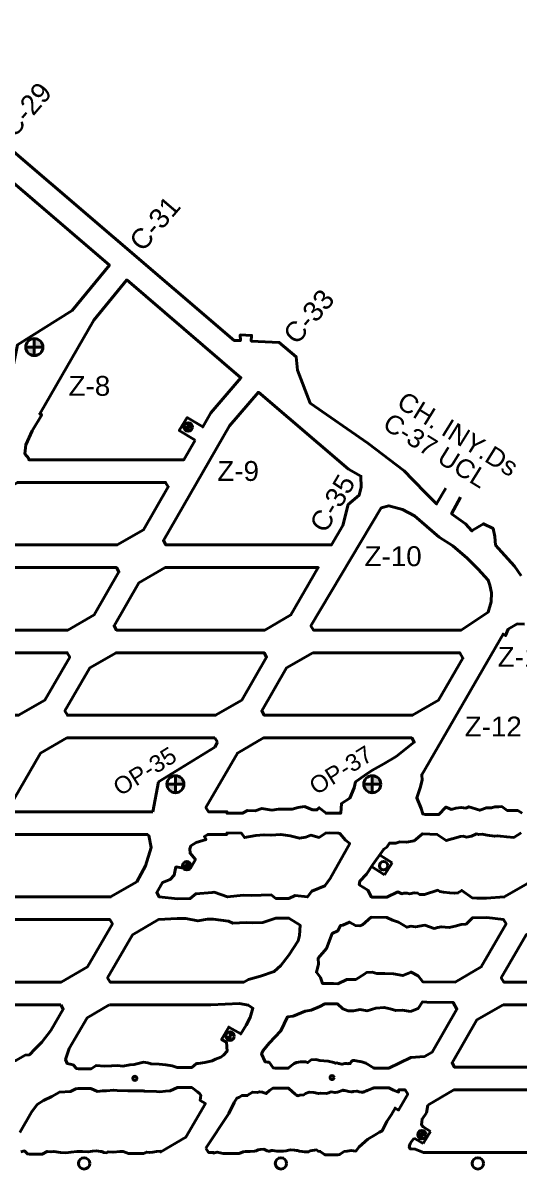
# Model space of a CAD drawing. Header units: millimetres. Extents: x -28 to 1943, y -5245 to 2752.
# Drawn here: x 1440.7 to 1528, y 287.8 to 489.7 of the extents above; entities that cross this region are included whole.
import ezdxf
from ezdxf.enums import TextEntityAlignment as Align

# ---------------------------------------------------------------- set-up
doc = ezdxf.new("R2010")
doc.units = ezdxf.units.MM
doc.styles.add('DG-T1-473 TO 560$0$Standard', font='arial.ttf')
doc.styles.add('DG-T1-473 TO 560$1$Standard', font='arial.ttf')

msp = doc.modelspace()

# ---------------------------------------------------------------- hatches: boundary and pattern name
at = {"linetype": 'Continuous', "lineweight": 40}
h = msp.add_hatch(color=7, dxfattribs=at)
h.paths.add_polyline_path([(1444.239, 432.577, 0.4142136), (1442.739, 434.077), (1442.739, 432.577)])
h.paths.add_polyline_path([(1442.739, 432.577), (1441.239, 432.577, 0.4142136), (1442.739, 431.077)])
at = {"lineweight": 40}
h = msp.add_hatch(color=7, dxfattribs=at)
h.paths.add_polyline_path([(1470.551, 418.512, 0.4142136), (1469.801, 419.262), (1469.801, 418.512)])
h.paths.add_polyline_path([(1469.051, 418.512, 0.4142136), (1469.801, 417.762), (1469.801, 418.512)])
at = {"linetype": 'Continuous', "lineweight": 40}
h = msp.add_hatch(color=7, dxfattribs=at)
h.paths.add_polyline_path([(1469.073, 355.601, 0.4142136), (1467.573, 357.101), (1467.573, 355.601)])
h.paths.add_polyline_path([(1467.573, 355.601), (1466.073, 355.601, 0.4142136), (1467.573, 354.101)])
h = msp.add_hatch(color=7, dxfattribs=at)
h.paths.add_polyline_path([(1503.714, 355.601, 0.4142136), (1502.214, 357.101), (1502.214, 355.601)])
h.paths.add_polyline_path([(1502.214, 355.601), (1500.714, 355.601, 0.4142136), (1502.214, 354.101)])
at = {"lineweight": 40}
h = msp.add_hatch(color=7, dxfattribs=at)
h.paths.add_polyline_path([(1470.313, 341.248, 0.4142136), (1469.563, 341.998), (1469.563, 341.248)])
h.paths.add_polyline_path([(1468.813, 341.248, 0.4142136), (1469.563, 340.498), (1469.563, 341.248)])
h = msp.add_hatch(color=3, dxfattribs=at)
h.paths.add_polyline_path([(1477.932, 311.244, 0.4142136), (1477.182, 311.994), (1477.182, 311.244)])
h.paths.add_polyline_path([(1476.432, 311.244, 0.4142136), (1477.182, 310.494), (1477.182, 311.244)])
h = msp.add_hatch(color=3, dxfattribs=at)
h.paths.add_polyline_path([(1477.932, 311.244, 0.4142136), (1477.182, 311.994), (1477.182, 311.244)])
h.paths.add_polyline_path([(1476.432, 311.244, 0.4142136), (1477.182, 310.494), (1477.182, 311.244)])
h = msp.add_hatch(color=3, dxfattribs=at)
h.paths.add_polyline_path([(1511.702, 293.881, 0.4142136), (1510.952, 294.631), (1510.952, 293.881)])
h.paths.add_polyline_path([(1510.202, 293.881, 0.4142136), (1510.952, 293.131), (1510.952, 293.881)])
h = msp.add_hatch(color=3, dxfattribs=at)
h.paths.add_polyline_path([(1511.702, 293.881, 0.4142136), (1510.952, 294.631), (1510.952, 293.881)])
h.paths.add_polyline_path([(1510.202, 293.881, 0.4142136), (1510.952, 293.131), (1510.952, 293.881)])

# ---------------------------------------------------------------- linework, layer by layer
at = {"color": 7, "linetype": 'Continuous', "lineweight": 40}
for p, q in [((1442.739, 431.077), (1442.739, 434.077)), ((1442.739, 431.077), (1442.739, 434.077)), ((1441.239, 432.577), (1444.239, 432.577)), ((1441.239, 432.577), (1444.239, 432.577)), ((1469.786, 417.763), (1469.816, 419.262)), ((1469.786, 417.763), (1469.816, 419.262)), ((1448.453, 363.748), (1443.832, 361.08)), ((1448.453, 363.748), (1443.832, 361.08)), ((1448.453, 363.748), (1474.513, 363.748)), ((1448.453, 363.748), (1474.513, 363.748)), ((1474.513, 363.748), (1474.954, 362.985)), ((1474.513, 363.748), (1474.954, 362.985)), ((1464.619, 355.996), (1474.474, 362.154)), ((1464.619, 355.996), (1474.474, 362.154)), ((1474.954, 362.985), (1474.474, 362.154)), ((1474.954, 362.985), (1474.474, 362.154)), ((1443.832, 361.08), (1438.307, 351.511)), ((1443.832, 361.08), (1438.307, 351.511)), ((1463.599, 350.748), (1464.619, 355.996)), ((1463.599, 350.748), (1464.619, 355.996)), ((1466.073, 355.601), (1469.073, 355.601)), ((1466.073, 355.601), (1469.073, 355.601)), ((1467.573, 354.101), (1467.573, 357.101)), ((1467.573, 354.101), (1467.573, 357.101)), ((1500.714, 355.601), (1503.714, 355.601)), ((1500.714, 355.601), (1503.714, 355.601)), ((1502.214, 354.101), (1502.214, 357.101)), ((1502.214, 354.101), (1502.214, 357.101)), ((1438.748, 350.748), (1463.599, 350.748)), ((1438.748, 350.748), (1463.599, 350.748)), ((1516.581, 301.75), (1511.959, 299.081)), ((1516.581, 301.75), (1511.959, 299.081)), ((1516.578, 301.748), (1537.343, 301.748)), ((1516.578, 301.748), (1537.343, 301.748)), ((1511.188, 292.297), (1512.445, 294.458)), ((1511.188, 292.297), (1512.445, 294.458)), ((1511.228, 290.748), (1534.09, 290.748)), ((1511.228, 290.748), (1534.09, 290.748))]:
    msp.add_line(p, q, dxfattribs=at)
at = {"color": 7, "lineweight": 40}
for p, q in [((1469.051, 418.512), (1470.551, 418.512)), ((1469.051, 418.512), (1470.551, 418.512)), ((1469.801, 417.762), (1469.801, 419.262)), ((1469.801, 417.762), (1469.801, 419.262)), ((1513.518, 404.981), (1515.164, 407.721)), ((1513.518, 404.981), (1515.164, 407.721)), ((1516.161, 403.221), (1517.706, 406.127)), ((1516.161, 403.221), (1517.706, 406.127)), ((1468.813, 341.248), (1470.313, 341.248)), ((1468.813, 341.248), (1470.313, 341.248)), ((1469.563, 340.498), (1469.563, 341.998)), ((1469.563, 340.498), (1469.563, 341.998)), ((1511.764, 297.731), (1511.959, 299.08)), ((1511.764, 297.731), (1511.959, 299.08)), ((1511.764, 297.731), (1510.985, 296.622)), ((1511.764, 297.731), (1510.985, 296.622)), ((1510.928, 296.156), (1510.886, 295.602)), ((1510.928, 296.156), (1510.886, 295.602)), ((1510.985, 296.622), (1510.928, 296.156)), ((1510.985, 296.622), (1510.928, 296.156)), ((1511.135, 295.274), (1512.445, 294.458)), ((1511.135, 295.274), (1512.445, 294.458)), ((1509.579, 293.275), (1508.916, 292.442)), ((1509.579, 293.275), (1508.916, 292.442)), ((1511.188, 292.297), (1509.579, 293.275)), ((1511.188, 292.297), (1509.579, 293.275)), ((1511.188, 292.297), (1509.579, 293.275)), ((1511.188, 292.297), (1509.579, 293.275)), ((1512.445, 294.458), (1511.188, 292.297)), ((1512.445, 294.458), (1511.188, 292.297)), ((1512.445, 294.458), (1511.188, 292.297)), ((1512.445, 294.458), (1511.188, 292.297)), ((1508.916, 292.442), (1508.704, 291.776)), ((1508.916, 292.442), (1508.704, 291.776)), ((1508.704, 291.776), (1508.904, 291.38)), ((1508.704, 291.776), (1508.904, 291.38)), ((1508.904, 291.38), (1509.739, 291.303)), ((1508.904, 291.38), (1509.739, 291.303)), ((1509.739, 291.303), (1511.228, 290.748)), ((1509.739, 291.303), (1511.228, 290.748))]:
    msp.add_line(p, q, dxfattribs=at)
at = {"color": 3, "linetype": 'Continuous', "lineweight": 40}
for p, q in [((1505.718, 341.764), (1503.498, 343.179)), ((1505.718, 341.764), (1503.498, 343.179)), ((1505.718, 341.764), (1504.375, 339.656)), ((1505.718, 341.764), (1504.375, 339.656)), ((1504.375, 339.656), (1502.057, 341.133)), ((1504.375, 339.656), (1502.057, 341.133))]:
    msp.add_line(p, q, dxfattribs=at)
at = {"color": 3, "lineweight": 40}
for p, q in [((1477.182, 310.494), (1477.182, 311.994)), ((1477.182, 310.494), (1477.182, 311.994)), ((1510.202, 293.881), (1511.702, 293.881)), ((1510.202, 293.881), (1511.702, 293.881)), ((1510.952, 293.131), (1510.952, 294.631)), ((1510.952, 293.131), (1510.952, 294.631))]:
    msp.add_line(p, q, dxfattribs=at)
at = {"linetype": 'Continuous', "lineweight": 40}
msp.add_lwpolyline([(1515.164, 407.721), (1513.518, 404.981), (1511.776, 406.746), (1509.34, 409.222), (1507.809, 410.781), (1501.441, 415.686), (1491.293, 422.705), (1489.031, 428.542), (1488.821, 430.853), (1485.834, 433.413), (1480.92, 433.634), (1480.965, 434.633), (1478.967, 434.723), (1479, 433.72), (1477.877, 433.771), (1370.839, 525.476)], dxfattribs=at)
msp.add_lwpolyline([(1515.164, 407.721), (1513.518, 404.981), (1511.776, 406.746), (1509.34, 409.222), (1507.809, 410.781), (1501.441, 415.686), (1491.293, 422.705), (1489.031, 428.542), (1488.821, 430.853), (1485.834, 433.413), (1480.92, 433.634), (1480.965, 434.633), (1478.967, 434.723), (1479, 433.72), (1477.877, 433.771), (1370.839, 525.476)], dxfattribs=at)
at = {"color": 7, "linetype": 'Continuous', "lineweight": 40}
for points in [[(1414.093, 427.724), (1413.563, 428.642), (1420.552, 440.748), (1423.441, 440.748), (1423.441, 445.752), (1430.764, 458.436), (1435.788, 464.3), (1455.964, 447.014), (1449.418, 439.014), (1439.755, 432.973), (1438.739, 427.748), (1414.097, 427.748)], [(1414.093, 427.724), (1413.563, 428.642), (1420.552, 440.748), (1423.441, 440.748), (1423.441, 445.752), (1430.764, 458.436), (1435.788, 464.3), (1455.964, 447.014), (1449.418, 439.014), (1439.755, 432.973), (1438.739, 427.748), (1414.097, 427.748)], [(1486.444, 393.748), (1465.774, 393.748), (1461.152, 391.08), (1456.782, 383.511), (1457.223, 382.748), (1483.283, 382.748), (1487.905, 385.416), (1492.715, 393.748), (1482.146, 393.75)], [(1486.444, 393.748), (1465.774, 393.748), (1461.152, 391.08), (1456.782, 383.511), (1457.223, 382.748), (1483.283, 382.748), (1487.905, 385.416), (1492.715, 393.748), (1482.146, 393.75)], [(1529.004, 383.782), (1527.725, 383.823), (1526.134, 382.924), (1525.666, 381.773), (1525.212, 382.035), (1510.916, 357.273), (1510.916, 357.273), (1510.916, 357.273), (1510.962, 356.293), (1510.624, 354.958), (1510.043, 353.189), (1510.832, 351.334), (1511.085, 350.38), (1511.524, 350.282), (1513.05, 350.242), (1513.891, 350.257), (1515.156, 351.568), (1515.349, 351.498), (1516.144, 351.171), (1516.934, 351.412), (1517.826, 351.512), (1518.696, 351.4), (1519.182, 351.621), (1521.123, 351.005), (1522.291, 351.446), (1523.204, 351.426), (1523.772, 351.602), (1524.489, 351.63), (1525.009, 351.652), (1525.971, 350.992), (1526.914, 350.965), (1527.839, 350.963), (1528.591, 350.474)], [(1529.004, 383.782), (1527.725, 383.823), (1526.134, 382.924), (1525.666, 381.773), (1525.212, 382.035), (1510.916, 357.273), (1510.916, 357.273), (1510.916, 357.273), (1510.962, 356.293), (1510.624, 354.958), (1510.043, 353.189), (1510.832, 351.334), (1511.085, 350.38), (1511.524, 350.282), (1513.05, 350.242), (1513.891, 350.257), (1515.156, 351.568), (1515.349, 351.498), (1516.144, 351.171), (1516.934, 351.412), (1517.826, 351.512), (1518.696, 351.4), (1519.182, 351.621), (1521.123, 351.005), (1522.291, 351.446), (1523.204, 351.426), (1523.772, 351.602), (1524.489, 351.63), (1525.009, 351.652), (1525.971, 350.992), (1526.914, 350.965), (1527.839, 350.963), (1528.591, 350.474)], [(1417.851, 376.08), (1413.481, 368.511), (1413.922, 367.748), (1439.982, 367.748), (1444.603, 370.416), (1448.973, 377.985), (1448.532, 378.748), (1422.482, 378.748), (1417.861, 376.08)], [(1417.851, 376.08), (1413.481, 368.511), (1413.922, 367.748), (1439.982, 367.748), (1444.603, 370.416), (1448.973, 377.985), (1448.532, 378.748), (1422.482, 378.748), (1417.861, 376.08)], [(1479.244, 370.416), (1483.614, 377.985), (1483.173, 378.748), (1457.114, 378.748), (1452.492, 376.08), (1448.122, 368.511), (1448.563, 367.748), (1474.623, 367.748), (1479.244, 370.416)], [(1479.244, 370.416), (1483.614, 377.985), (1483.173, 378.748), (1457.114, 378.748), (1452.492, 376.08), (1448.122, 368.511), (1448.563, 367.748), (1474.623, 367.748), (1479.244, 370.416)], [(1494.091, 350.489), (1494.863, 350.496), (1496.656, 350.493), (1494.091, 350.489), (1492.871, 351.448), (1492.453, 351.088), (1491.682, 351.104), (1490.276, 351.664), (1489.187, 351.528), (1488.087, 351.185), (1487.072, 351.208), (1485.726, 351.181), (1484.512, 351.046), (1482.777, 351.349), (1481.602, 350.928), (1480.247, 350.975), (1479.363, 350.495), (1476.662, 350.476), (1476.662, 350.748), (1473.389, 350.748), (1472.948, 351.511), (1478.473, 361.08), (1483.094, 363.748), (1509.154, 363.748), (1509.595, 362.985), (1506.422, 360.471), (1504.267, 359.194), (1502.148, 358.016), (1500.831, 357.134), (1499.26, 355.996), (1499.02, 354.987), (1498.255, 353.146), (1496.782, 352.191), (1496.656, 350.493)], [(1494.091, 350.489), (1494.863, 350.496), (1496.656, 350.493), (1494.091, 350.489), (1492.871, 351.448), (1492.453, 351.088), (1491.682, 351.104), (1490.276, 351.664), (1489.187, 351.528), (1488.087, 351.185), (1487.072, 351.208), (1485.726, 351.181), (1484.512, 351.046), (1482.777, 351.349), (1481.602, 350.928), (1480.247, 350.975), (1479.363, 350.495), (1476.662, 350.476), (1476.662, 350.748), (1473.389, 350.748), (1472.948, 351.511), (1478.473, 361.08), (1483.094, 363.748), (1509.154, 363.748), (1509.595, 362.985), (1506.422, 360.471), (1504.267, 359.194), (1502.148, 358.016), (1500.831, 357.134), (1499.26, 355.996), (1499.02, 354.987), (1498.255, 353.146), (1496.782, 352.191), (1496.656, 350.493)], [(1460.769, 338.416), (1456.147, 335.748), (1430.088, 335.748), (1429.647, 336.511), (1432.439, 341.347), (1435.093, 339.656), (1436.436, 341.764), (1433.69, 343.514), (1434.017, 344.08), (1438.638, 346.748), (1462.602, 346.748), (1462.88, 346.549), (1463.311, 344.464), (1462.291, 341.234), (1460.769, 338.416)], [(1460.769, 338.416), (1456.147, 335.748), (1430.088, 335.748), (1429.647, 336.511), (1432.439, 341.347), (1435.093, 339.656), (1436.436, 341.764), (1433.69, 343.514), (1434.017, 344.08), (1438.638, 346.748), (1462.602, 346.748), (1462.88, 346.549), (1463.311, 344.464), (1462.291, 341.234), (1460.769, 338.416)], [(1459.997, 329.08), (1455.628, 321.511), (1456.068, 320.748), (1479.581, 320.748), (1480.451, 321.2), (1482.55, 321.794), (1484.96, 322.595), (1486.099, 323.7), (1487.547, 325.466), (1489.196, 328.024), (1489.414, 328.96), (1489.517, 330.781), (1487.507, 332.037), (1485.999, 332.031), (1485.249, 332.008), (1482.957, 331.265), (1481.078, 331.199), (1480.022, 331.248), (1477.689, 331.119), (1476.92, 331.503), (1474.184, 331.851), (1473.234, 331.853), (1471.493, 331.522), (1469.4, 331.968), (1467.893, 331.961), (1464.619, 331.748), (1459.997, 329.08)], [(1459.997, 329.08), (1455.628, 321.511), (1456.068, 320.748), (1479.581, 320.748), (1480.451, 321.2), (1482.55, 321.794), (1484.96, 322.595), (1486.099, 323.7), (1487.547, 325.466), (1489.196, 328.024), (1489.414, 328.96), (1489.517, 330.781), (1487.507, 332.037), (1485.999, 332.031), (1485.249, 332.008), (1482.957, 331.265), (1481.078, 331.199), (1480.022, 331.248), (1477.689, 331.119), (1476.92, 331.503), (1474.184, 331.851), (1473.234, 331.853), (1471.493, 331.522), (1469.4, 331.968), (1467.893, 331.961), (1464.619, 331.748), (1459.997, 329.08)], [(1494.181, 326.671), (1495.144, 329.298), (1494.181, 326.671), (1492.668, 324.951), (1492.741, 323.894), (1492.373, 322.494), (1493.081, 321.541), (1493.432, 320.523), (1495.382, 320.476), (1496.132, 320.469), (1497.719, 321.214), (1499.293, 321.216), (1500.911, 322.196), (1501.184, 322.434), (1502.178, 322.481), (1503.011, 322.26), (1504.409, 322.26), (1505.946, 322.189), (1507.574, 321.885), (1509.043, 322.503), (1510.263, 321.844), (1510.263, 321.844), (1511.099, 320.798), (1516.791, 320.76), (1521.391, 323.416), (1525.761, 330.985), (1525.32, 331.748), (1522.349, 332.105), (1519.859, 332.083), (1518.71, 330.979), (1517.875, 330.876), (1516.782, 330.608), (1515.727, 330.388), (1514.357, 330.487), (1513.725, 330.379), (1513.123, 330.194), (1511.485, 330.759), (1509.842, 330.482), (1509.01, 330.572), (1508.305, 330.403), (1506.805, 331.329), (1505.792, 331.682), (1504.751, 332.146), (1501.993, 332.169), (1500.491, 330.859), (1499.998, 330.666), (1499.274, 330.711), (1498.194, 331.329), (1497.028, 330.796), (1496.619, 330.735), (1496.124, 329.797), (1495.144, 329.298)], [(1494.181, 326.671), (1495.144, 329.298), (1494.181, 326.671), (1492.668, 324.951), (1492.741, 323.894), (1492.373, 322.494), (1493.081, 321.541), (1493.432, 320.523), (1495.382, 320.476), (1496.132, 320.469), (1497.719, 321.214), (1499.293, 321.216), (1500.911, 322.196), (1501.184, 322.434), (1502.178, 322.481), (1503.011, 322.26), (1504.409, 322.26), (1505.946, 322.189), (1507.574, 321.885), (1509.043, 322.503), (1510.263, 321.844), (1510.263, 321.844), (1511.099, 320.798), (1516.791, 320.76), (1521.391, 323.416), (1525.761, 330.985), (1525.32, 331.748), (1522.349, 332.105), (1519.859, 332.083), (1518.71, 330.979), (1517.875, 330.876), (1516.782, 330.608), (1515.727, 330.388), (1514.357, 330.487), (1513.725, 330.379), (1513.123, 330.194), (1511.485, 330.759), (1509.842, 330.482), (1509.01, 330.572), (1508.305, 330.403), (1506.805, 331.329), (1505.792, 331.682), (1504.751, 332.146), (1501.993, 332.169), (1500.491, 330.859), (1499.998, 330.666), (1499.274, 330.711), (1498.194, 331.329), (1497.028, 330.796), (1496.619, 330.735), (1496.124, 329.797), (1495.144, 329.298)], [(1560.402, 330.984), (1559.961, 331.748), (1533.901, 331.748), (1529.279, 329.08), (1524.91, 321.511), (1525.35, 320.748), (1551.41, 320.748), (1556.032, 323.416), (1560.402, 330.984), (1556.032, 323.416)], [(1560.402, 330.984), (1559.961, 331.748), (1533.901, 331.748), (1529.279, 329.08), (1524.91, 321.511), (1525.35, 320.748), (1551.41, 320.748), (1556.032, 323.416), (1560.402, 330.984), (1556.032, 323.416)], [(1455.959, 316.748), (1473.776, 316.748), (1478.858, 316.99), (1480.384, 316.689), (1481.2, 316.134), (1480.727, 314.488), (1479.989, 313.143), (1479.07, 311.637), (1479.054, 311.611), (1476.947, 312.828), (1475.689, 310.667), (1476.577, 310.154), (1476.661, 308.573), (1476.023, 307.87), (1475.542, 307.526), (1474.595, 307.163), (1474.036, 306.885), (1472.746, 306.598), (1471.549, 306.437), (1471.269, 306.408), (1470.442, 305.694), (1470.15, 305.693), (1468.644, 305.71), (1467.88, 305.721), (1466.972, 305.989), (1465.888, 306.194), (1464.702, 306.318), (1463.271, 306.35), (1462.739, 306.518), (1461.925, 306.62), (1460.33, 306.224), (1459.572, 306.194), (1458.3, 305.949), (1457.362, 306.06), (1456.322, 305.981), (1455.078, 305.972), (1453.628, 306.075), (1452.76, 305.482), (1452.011, 305.485), (1450.509, 305.491), (1450.132, 305.562), (1449.567, 306.152), (1448.537, 306.409), (1448.251, 307.11), (1448.894, 309.053), (1452.04, 314.486), (1455.914, 316.722)], [(1455.959, 316.748), (1473.776, 316.748), (1478.858, 316.99), (1480.384, 316.689), (1481.2, 316.134), (1480.727, 314.488), (1479.989, 313.143), (1479.07, 311.637), (1479.054, 311.611), (1476.947, 312.828), (1475.689, 310.667), (1476.577, 310.154), (1476.661, 308.573), (1476.023, 307.87), (1475.542, 307.526), (1474.595, 307.163), (1474.036, 306.885), (1472.746, 306.598), (1471.549, 306.437), (1471.269, 306.408), (1470.442, 305.694), (1470.15, 305.693), (1468.644, 305.71), (1467.88, 305.721), (1466.972, 305.989), (1465.888, 306.194), (1464.702, 306.318), (1463.271, 306.35), (1462.739, 306.518), (1461.925, 306.62), (1460.33, 306.224), (1459.572, 306.194), (1458.3, 305.949), (1457.362, 306.06), (1456.322, 305.981), (1455.078, 305.972), (1453.628, 306.075), (1452.76, 305.482), (1452.011, 305.485), (1450.509, 305.491), (1450.132, 305.562), (1449.567, 306.152), (1448.537, 306.409), (1448.251, 307.11), (1448.894, 309.053), (1452.04, 314.486), (1455.914, 316.722)], [(1440.218, 294.29), (1442.241, 297.836), (1443.22, 299.183), (1444.372, 299.91), (1445.814, 300.604), (1447.17, 301.379), (1449.133, 301.462), (1450.059, 301.967), (1450.451, 301.993), (1451.953, 301.988), (1452.71, 301.991), (1453.837, 301.509), (1454.733, 301.594), (1455.418, 301.621), (1456.657, 301.724), (1457.338, 301.645), (1459.203, 301.575), (1461.968, 301.584), (1462.091, 301.568), (1464.211, 301.486), (1464.804, 301.45), (1465.83, 301.565), (1466.643, 301.599), (1467.91, 302.214), (1468.673, 302.199), (1470.172, 302.18), (1470.476, 302.177), (1471.426, 301.411), (1471.805, 301.148), (1472.025, 300.861), (1471.923, 299.898), (1472.859, 299.358), (1469.429, 293.418), (1464.987, 290.853), (1464.924, 290.963), (1464.266, 290.9), (1463.619, 290.805), (1463.003, 290.73), (1462.512, 290.802), (1461.922, 290.574), (1461.602, 290.586), (1460.1, 290.573), (1459.337, 290.565), (1458.361, 290.934), (1457.818, 290.922), (1456.612, 290.786), (1455.728, 290.872), (1455.447, 290.687), (1454.965, 290.718), (1454.614, 290.904), (1454.365, 290.913), (1453.696, 291.046), (1453.002, 291.002), (1452.189, 290.842), (1451.187, 290.943), (1450.238, 290.938), (1449.219, 290.821), (1448.298, 290.708), (1447.359, 290.742), (1446.155, 290.945), (1445.656, 290.855), (1445.014, 290.92), (1444.113, 290.445), (1443.372, 290.453), (1441.863, 290.448), (1441.515, 290.486), (1440.999, 291.009), (1440.375, 290.831)], [(1440.218, 294.29), (1442.241, 297.836), (1443.22, 299.183), (1444.372, 299.91), (1445.814, 300.604), (1447.17, 301.379), (1449.133, 301.462), (1450.059, 301.967), (1450.451, 301.993), (1451.953, 301.988), (1452.71, 301.991), (1453.837, 301.509), (1454.733, 301.594), (1455.418, 301.621), (1456.657, 301.724), (1457.338, 301.645), (1459.203, 301.575), (1461.968, 301.584), (1462.091, 301.568), (1464.211, 301.486), (1464.804, 301.45), (1465.83, 301.565), (1466.643, 301.599), (1467.91, 302.214), (1468.673, 302.199), (1470.172, 302.18), (1470.476, 302.177), (1471.426, 301.411), (1471.805, 301.148), (1472.025, 300.861), (1471.923, 299.898), (1472.859, 299.358), (1469.429, 293.418), (1464.987, 290.853), (1464.924, 290.963), (1464.266, 290.9), (1463.619, 290.805), (1463.003, 290.73), (1462.512, 290.802), (1461.922, 290.574), (1461.602, 290.586), (1460.1, 290.573), (1459.337, 290.565), (1458.361, 290.934), (1457.818, 290.922), (1456.612, 290.786), (1455.728, 290.872), (1455.447, 290.687), (1454.965, 290.718), (1454.614, 290.904), (1454.365, 290.913), (1453.696, 291.046), (1453.002, 291.002), (1452.189, 290.842), (1451.187, 290.943), (1450.238, 290.938), (1449.219, 290.821), (1448.298, 290.708), (1447.359, 290.742), (1446.155, 290.945), (1445.656, 290.855), (1445.014, 290.92), (1444.113, 290.445), (1443.372, 290.453), (1441.863, 290.448), (1441.515, 290.486), (1440.999, 291.009), (1440.375, 290.831)], [(1472.948, 291.511), (1476.957, 297.626), (1477.915, 299.532), (1478.378, 300.294), (1478.851, 300.506), (1479.268, 300.771), (1479.653, 300.771), (1480.21, 300.764), (1480.633, 301.088), (1481.132, 301.381), (1481.955, 301.324), (1482.364, 301.451), (1482.836, 301.381), (1483.562, 301.11), (1483.597, 301.192), (1484.135, 301.632), (1484.729, 302.041), (1484.825, 302.084), (1485.168, 302.086), (1486.655, 302.088), (1487.415, 302.086), (1487.518, 302.013), (1488.61, 300.998), (1488.893, 300.816), (1489.095, 300.726), (1489.479, 300.813), (1490.17, 300.912), (1490.475, 301.125), (1491.12, 301.392), (1491.943, 301.31), (1492.77, 301.106), (1493.102, 301.195), (1494.168, 301.155), (1494.534, 301.229), (1494.954, 301.42), (1495.628, 301.326), (1495.668, 301.335), (1496.019, 301.383), (1496.088, 301.388), (1497.077, 301.736), (1497.098, 301.681), (1497.379, 301.678), (1498.101, 301.463), (1498.514, 301.423), (1498.711, 301.442), (1498.861, 301.499), (1499.419, 301.541), (1499.572, 301.538), (1499.91, 301.419), (1500.289, 301.388), (1500.428, 301.356), (1500.585, 301.322), (1500.711, 301.437), (1501.211, 301.573), (1501.323, 301.671), (1502.384, 302.094), (1502.494, 302.128), (1503.257, 302.124), (1504.77, 302.124), (1505.125, 302.129), (1505.957, 301.693), (1506.836, 301.388), (1506.836, 301.748), (1508, 301.748), (1508.44, 300.985), (1506.838, 298.21), (1506.209, 298.574), (1505.577, 297.425), (1504.746, 296.197), (1503.974, 294.573), (1503.495, 294.296), (1502.725, 293.869), (1501.426, 293.068), (1499.901, 291.745), (1499.315, 290.997), (1498.521, 291.104), (1497.801, 290.952), (1497.253, 290.907), (1496.466, 290.381), (1496.166, 290.353), (1494.684, 290.351), (1493.946, 290.346), (1493.807, 290.394), (1493.051, 290.928), (1492.701, 290.98), (1492.397, 291.204), (1491.28, 291.06), (1490.965, 290.851), (1490.288, 290.847), (1489.864, 290.893), (1489.39, 290.947), (1489.05, 291.084), (1488.849, 291.084), (1488.53, 291.122), (1487.808, 291.193), (1487.542, 291.166), (1487.051, 291.009), (1486.61, 290.981), (1485.572, 290.987), (1485.427, 290.987), (1484.685, 291.084), (1484.429, 291.078), (1484.188, 290.978), (1483.987, 290.968), (1483.716, 291.041), (1483.124, 291.302), (1482.455, 291.241), (1482.102, 291.206), (1481.773, 291.015), (1481.498, 290.946), (1480.728, 290.931), (1479.926, 290.898), (1479.504, 290.86), (1478.789, 290.592), (1478.674, 290.554), (1477.907, 290.571), (1476.4, 290.569), (1476.257, 290.576), (1475.976, 290.564), (1474.929, 290.823), (1474.683, 290.761), (1474.261, 290.647), (1474.261, 290.748), (1473.389, 290.748), (1472.948, 291.511)], [(1472.948, 291.511), (1476.957, 297.626), (1477.915, 299.532), (1478.378, 300.294), (1478.851, 300.506), (1479.268, 300.771), (1479.653, 300.771), (1480.21, 300.764), (1480.633, 301.088), (1481.132, 301.381), (1481.955, 301.324), (1482.364, 301.451), (1482.836, 301.381), (1483.562, 301.11), (1483.597, 301.192), (1484.135, 301.632), (1484.729, 302.041), (1484.825, 302.084), (1485.168, 302.086), (1486.655, 302.088), (1487.415, 302.086), (1487.518, 302.013), (1488.61, 300.998), (1488.893, 300.816), (1489.095, 300.726), (1489.479, 300.813), (1490.17, 300.912), (1490.475, 301.125), (1491.12, 301.392), (1491.943, 301.31), (1492.77, 301.106), (1493.102, 301.195), (1494.168, 301.155), (1494.534, 301.229), (1494.954, 301.42), (1495.628, 301.326), (1495.668, 301.335), (1496.019, 301.383), (1496.088, 301.388), (1497.077, 301.736), (1497.098, 301.681), (1497.379, 301.678), (1498.101, 301.463), (1498.514, 301.423), (1498.711, 301.442), (1498.861, 301.499), (1499.419, 301.541), (1499.572, 301.538), (1499.91, 301.419), (1500.289, 301.388), (1500.428, 301.356), (1500.585, 301.322), (1500.711, 301.437), (1501.211, 301.573), (1501.323, 301.671), (1502.384, 302.094), (1502.494, 302.128), (1503.257, 302.124), (1504.77, 302.124), (1505.125, 302.129), (1505.957, 301.693), (1506.836, 301.388), (1506.836, 301.748), (1508, 301.748), (1508.44, 300.985), (1506.838, 298.21), (1506.209, 298.574), (1505.577, 297.425), (1504.746, 296.197), (1503.974, 294.573), (1503.495, 294.296), (1502.725, 293.869), (1501.426, 293.068), (1499.901, 291.745), (1499.315, 290.997), (1498.521, 291.104), (1497.801, 290.952), (1497.253, 290.907), (1496.466, 290.381), (1496.166, 290.353), (1494.684, 290.351), (1493.946, 290.346), (1493.807, 290.394), (1493.051, 290.928), (1492.701, 290.98), (1492.397, 291.204), (1491.28, 291.06), (1490.965, 290.851), (1490.288, 290.847), (1489.864, 290.893), (1489.39, 290.947), (1489.05, 291.084), (1488.849, 291.084), (1488.53, 291.122), (1487.808, 291.193), (1487.542, 291.166), (1487.051, 291.009), (1486.61, 290.981), (1485.572, 290.987), (1485.427, 290.987), (1484.685, 291.084), (1484.429, 291.078), (1484.188, 290.978), (1483.987, 290.968), (1483.716, 291.041), (1483.124, 291.302), (1482.455, 291.241), (1482.102, 291.206), (1481.773, 291.015), (1481.498, 290.946), (1480.728, 290.931), (1479.926, 290.898), (1479.504, 290.86), (1478.789, 290.592), (1478.674, 290.554), (1477.907, 290.571), (1476.4, 290.569), (1476.257, 290.576), (1475.976, 290.564), (1474.929, 290.823), (1474.683, 290.761), (1474.261, 290.647), (1474.261, 290.748), (1473.389, 290.748), (1472.948, 291.511)]]:
    msp.add_lwpolyline(points, dxfattribs=at)
for points in [[(1471.032, 416.192), (1469.049, 412.758), (1441.767, 412.758), (1441.767, 412.946), (1441.068, 413.814), (1441.234, 415.395), (1442.389, 417.842), (1444.059, 420.634), (1443.696, 420.844), (1453.225, 437.35), (1459.003, 444.411), (1479.104, 427.189), (1473.822, 421.024), (1472.382, 418.53), (1469.643, 420.185), (1468.247, 417.874)], [(1471.032, 416.192), (1469.049, 412.758), (1441.767, 412.758), (1441.767, 412.946), (1441.068, 413.814), (1441.234, 415.395), (1442.389, 417.842), (1444.059, 420.634), (1443.696, 420.844), (1453.225, 437.35), (1459.003, 444.411), (1479.104, 427.189), (1473.822, 421.024), (1472.382, 418.53), (1469.643, 420.185), (1468.247, 417.874)], [(1430.802, 398.511), (1435.185, 406.09), (1439.807, 408.758), (1465.847, 408.758), (1466.294, 407.985), (1461.924, 400.416), (1457.302, 397.748), (1431.242, 397.748), (1431.242, 397.748)], [(1430.802, 398.511), (1435.185, 406.09), (1439.807, 408.758), (1465.847, 408.758), (1466.294, 407.985), (1461.924, 400.416), (1457.302, 397.748), (1431.242, 397.748), (1431.242, 397.748)], [(1513.98, 399.138), (1509.613, 402.84), (1507.544, 403.97), (1505.142, 404.65), (1503.796, 404.266), (1491.423, 383.511), (1491.864, 382.748), (1517.875, 382.748), (1522.585, 385.924), (1523.142, 387.705), (1523.161, 389.305), (1522.869, 390.661), (1522.614, 391.542), (1520.837, 393.486), (1518.902, 395.401), (1516.398, 397.574)], [(1513.98, 399.138), (1509.613, 402.84), (1507.544, 403.97), (1505.142, 404.65), (1503.796, 404.266), (1491.423, 383.511), (1491.864, 382.748), (1517.875, 382.748), (1522.585, 385.924), (1523.142, 387.705), (1523.161, 389.305), (1522.869, 390.661), (1522.614, 391.542), (1520.837, 393.486), (1518.902, 395.401), (1516.398, 397.574)], [(1431.141, 393.748), (1426.511, 391.08), (1422.141, 383.511), (1422.582, 382.748), (1448.642, 382.748), (1453.264, 385.416), (1457.633, 392.985), (1457.193, 393.748)], [(1431.141, 393.748), (1426.511, 391.08), (1422.141, 383.511), (1422.582, 382.748), (1448.642, 382.748), (1453.264, 385.416), (1457.633, 392.985), (1457.193, 393.748)], [(1491.755, 378.748), (1487.133, 376.08), (1482.763, 368.511), (1483.204, 367.748), (1509.264, 367.748), (1513.885, 370.416), (1518.147, 377.798), (1517.599, 378.748)], [(1491.755, 378.748), (1487.133, 376.08), (1482.763, 368.511), (1483.204, 367.748), (1509.264, 367.748), (1513.885, 370.416), (1518.147, 377.798), (1517.599, 378.748)], [(1479.485, 336.053), (1480.876, 336.005), (1484.414, 336.104), (1485.24, 335.49), (1487.513, 335.498), (1488.639, 336.029), (1490.788, 335.748), (1491.575, 336.743), (1493.875, 337.693), (1494.801, 338.995), (1498.234, 345.154), (1497.498, 345.771), (1496.491, 346.909), (1496.218, 347.007), (1494.707, 347.017), (1494.002, 347.008), (1492.85, 346.238), (1491.381, 346.622), (1490.489, 346.252), (1489.418, 346.079), (1487.748, 346.514), (1486.095, 346.759), (1484.37, 346.623), (1483.136, 346.714), (1481.695, 346.564), (1479.749, 346.204), (1479.167, 346.971), (1476.617, 347.02), (1476.617, 346.748), (1473.279, 346.748), (1472.657, 346.389), (1472.952, 345.877), (1471.239, 345.347), (1470.304, 344.763), (1470.126, 344.214), (1470.156, 343.437), (1471.098, 342.355), (1470.194, 340.802), (1468.683, 340.846), (1467.647, 341.046), (1467.325, 339.568), (1466.635, 338.793), (1465.323, 338.304), (1464.288, 336.511), (1464.729, 335.748), (1467.944, 335.439), (1470.188, 335.453), (1471.136, 336.305), (1474.012, 336.525), (1474.402, 336.574), (1476.736, 335.762)], [(1479.485, 336.053), (1480.876, 336.005), (1484.414, 336.104), (1485.24, 335.49), (1487.513, 335.498), (1488.639, 336.029), (1490.788, 335.748), (1491.575, 336.743), (1493.875, 337.693), (1494.801, 338.995), (1498.234, 345.154), (1497.498, 345.771), (1496.491, 346.909), (1496.218, 347.007), (1494.707, 347.017), (1494.002, 347.008), (1492.85, 346.238), (1491.381, 346.622), (1490.489, 346.252), (1489.418, 346.079), (1487.748, 346.514), (1486.095, 346.759), (1484.37, 346.623), (1483.136, 346.714), (1481.695, 346.564), (1479.749, 346.204), (1479.167, 346.971), (1476.617, 347.02), (1476.617, 346.748), (1473.279, 346.748), (1472.657, 346.389), (1472.952, 345.877), (1471.239, 345.347), (1470.304, 344.763), (1470.126, 344.214), (1470.156, 343.437), (1471.098, 342.355), (1470.194, 340.802), (1468.683, 340.846), (1467.647, 341.046), (1467.325, 339.568), (1466.635, 338.793), (1465.323, 338.304), (1464.288, 336.511), (1464.729, 335.748), (1467.944, 335.439), (1470.188, 335.453), (1471.136, 336.305), (1474.012, 336.525), (1474.402, 336.574), (1476.736, 335.762)], [(1452.109, 323.416), (1456.479, 330.985), (1456.038, 331.748), (1429.978, 331.748), (1425.356, 329.08), (1420.982, 321.519), (1421.427, 320.748), (1447.487, 320.748)], [(1452.109, 323.416), (1456.479, 330.985), (1456.038, 331.748), (1429.978, 331.748), (1425.356, 329.08), (1420.982, 321.519), (1421.427, 320.748), (1447.487, 320.748)], [(1447.378, 316.748), (1421.318, 316.748), (1416.696, 314.08), (1412.326, 306.511), (1412.767, 305.748), (1436.545, 305.748), (1436.545, 306.244), (1437.9, 306.671), (1439.462, 306.915), (1441.151, 307.866), (1441.877, 307.952), (1442.865, 308.978), (1444.046, 310.196), (1445.637, 312.207), (1447.818, 315.985)], [(1447.378, 316.748), (1421.318, 316.748), (1416.696, 314.08), (1412.326, 306.511), (1412.767, 305.748), (1436.545, 305.748), (1436.545, 306.244), (1437.9, 306.671), (1439.462, 306.915), (1441.151, 307.866), (1441.877, 307.952), (1442.865, 308.978), (1444.046, 310.196), (1445.637, 312.207), (1447.818, 315.985)]]:
    msp.add_lwpolyline(points, close=True, dxfattribs=at)
at = {"color": 7, "lineweight": 40}
for points in [[(1477.1, 418.703), (1465.443, 398.511), (1465.883, 397.748), (1495.024, 397.748), (1496.998, 401.167), (1497.992, 404.847), (1499.918, 406.519), (1500.268, 407.909), (1500.216, 409.855), (1498.025, 411.069), (1482.186, 424.639), (1477.1, 418.703), (1482.186, 424.639)], [(1477.1, 418.703), (1465.443, 398.511), (1465.883, 397.748), (1495.024, 397.748), (1496.998, 401.167), (1497.992, 404.847), (1499.918, 406.519), (1500.268, 407.909), (1500.216, 409.855), (1498.025, 411.069), (1482.186, 424.639), (1477.1, 418.703), (1482.186, 424.639)], [(1528.397, 392.325), (1527.243, 394.026), (1524.973, 396.511), (1523.901, 397.715), (1523.785, 399.242), (1523.486, 400.629), (1521.769, 401.485), (1519.791, 400.306), (1519.738, 400.222), (1518.591, 401.477), (1516.161, 403.221), (1517.706, 406.127)], [(1528.397, 392.325), (1527.243, 394.026), (1524.973, 396.511), (1523.901, 397.715), (1523.785, 399.242), (1523.486, 400.629), (1521.769, 401.485), (1519.791, 400.306), (1519.738, 400.222), (1518.591, 401.477), (1516.161, 403.221), (1517.706, 406.127)]]:
    msp.add_lwpolyline(points, dxfattribs=at)
at = {"lineweight": 40}
for points in [[(1530.051, 338.416), (1525.429, 335.748), (1522.328, 335.56), (1520.584, 335.561), (1519.776, 335.618), (1517.956, 336.895), (1517.291, 336.445), (1516.713, 336.398), (1515.846, 336.464), (1514.756, 336.614), (1514.098, 336.725), (1513.749, 336.932), (1511.422, 336.207), (1510.586, 336.157), (1510.193, 336.423), (1509.585, 336.481), (1508.737, 336.316), (1508.338, 336.437), (1507.774, 336.411), (1507.391, 336.311), (1506.678, 336.64), (1504.771, 335.68), (1502.084, 335.709), (1501.415, 336.95), (1499.926, 337.909), (1500.047, 338.547), (1500.047, 338.547), (1501.17, 339.758), (1502.277, 341.476), (1504.215, 344.179), (1504.76, 344.503), (1505.243, 345.236), (1506.333, 345.216), (1507.028, 345.449), (1508.246, 345.404), (1509.575, 345.605), (1511.033, 346.885), (1513.598, 346.771), (1515.239, 345.688), (1516.249, 346.006), (1517.721, 346.42), (1518.175, 346.424), (1518.805, 346.303), (1519.645, 346.476), (1520.408, 346.822), (1520.546, 346.845), (1520.934, 346.743), (1521.543, 346.78), (1522.447, 346.631), (1523.743, 346.43), (1524.237, 346.527), (1524.77, 346.423), (1525.883, 346.32), (1527.094, 346.24), (1528.429, 347.017)], [(1530.051, 338.416), (1525.429, 335.748), (1522.328, 335.56), (1520.584, 335.561), (1519.776, 335.618), (1517.956, 336.895), (1517.291, 336.445), (1516.713, 336.398), (1515.846, 336.464), (1514.756, 336.614), (1514.098, 336.725), (1513.749, 336.932), (1511.422, 336.207), (1510.586, 336.157), (1510.193, 336.423), (1509.585, 336.481), (1508.737, 336.316), (1508.338, 336.437), (1507.774, 336.411), (1507.391, 336.311), (1506.678, 336.64), (1504.771, 335.68), (1502.084, 335.709), (1501.415, 336.95), (1499.926, 337.909), (1500.047, 338.547), (1500.047, 338.547), (1501.17, 339.758), (1502.277, 341.476), (1504.215, 344.179), (1504.76, 344.503), (1505.243, 345.236), (1506.333, 345.216), (1507.028, 345.449), (1508.246, 345.404), (1509.575, 345.605), (1511.033, 346.885), (1513.598, 346.771), (1515.239, 345.688), (1516.249, 346.006), (1517.721, 346.42), (1518.175, 346.424), (1518.805, 346.303), (1519.645, 346.476), (1520.408, 346.822), (1520.546, 346.845), (1520.934, 346.743), (1521.543, 346.78), (1522.447, 346.631), (1523.743, 346.43), (1524.237, 346.527), (1524.77, 346.423), (1525.883, 346.32), (1527.094, 346.24), (1528.429, 347.017)], [(1511.959, 299.081), (1516.581, 301.75), (1542.644, 301.75), (1543.081, 300.987), (1542.393, 299.795), (1538.71, 293.415), (1534.09, 290.748), (1511.228, 290.748)], [(1511.959, 299.081), (1516.581, 301.75), (1542.644, 301.75), (1543.081, 300.987), (1542.393, 299.795), (1538.71, 293.415), (1534.09, 290.748), (1511.228, 290.748)], [(1511.764, 297.731), (1510.985, 296.622), (1510.928, 296.156), (1510.886, 295.602), (1511.135, 295.274)], [(1511.764, 297.731), (1510.985, 296.622), (1510.928, 296.156), (1510.886, 295.602), (1511.135, 295.274)], [(1508.916, 292.442), (1508.704, 291.776), (1508.904, 291.38), (1509.739, 291.303)], [(1508.916, 292.442), (1508.704, 291.776), (1508.904, 291.38), (1509.739, 291.303)]]:
    msp.add_lwpolyline(points, dxfattribs=at)
for points in [[(1508.96, 315.588), (1507.539, 315.82), (1506.34, 315.741), (1505.359, 316.061), (1504.28, 316.302), (1502.836, 316.146), (1501.295, 315.699), (1500.053, 315.915), (1498.924, 315.697), (1497.989, 315.705), (1497.027, 316.015), (1496.093, 316.909), (1493.837, 316.919), (1492.957, 316.478), (1491.446, 315.785), (1490.379, 315.623), (1488.312, 314.751), (1487.284, 314.61), (1486.143, 312.19), (1484.068, 310), (1483.002, 308.733), (1482.74, 308.119), (1483.38, 306.681), (1483.775, 306.626), (1484.055, 306.642), (1484.775, 305.627), (1485.133, 305.578), (1486.647, 305.585), (1487.399, 305.576), (1487.491, 305.629), (1488.467, 306.432), (1488.855, 306.589), (1489.578, 306.709), (1490.45, 306.689), (1490.84, 306.582), (1491.467, 307.035), (1492.278, 307.133), (1492.995, 306.957), (1493.676, 306.899), (1494.436, 306.821), (1495.432, 306.574), (1495.726, 306.468), (1495.951, 306.503), (1496.261, 306.429), (1496.329, 306.439), (1496.574, 306.351), (1496.843, 306.304), (1496.919, 306.297), (1497.396, 306.402), (1497.701, 306.389), (1497.911, 306.371), (1498.035, 306.427), (1498.346, 306.412), (1498.486, 306.683), (1498.756, 306.919), (1499.084, 306.942), (1499.642, 306.846), (1500.069, 306.753), (1500.372, 306.703), (1501.077, 306.488), (1502.401, 305.673), (1502.513, 305.616), (1503.267, 305.618), (1504.779, 305.616), (1505.138, 305.606), (1508.964, 307.478), (1511.407, 307.652), (1512.731, 308.416), (1517.1, 315.985), (1516.421, 317.161), (1511.78, 317.242), (1511.039, 317.252), (1510.282, 316.086)], [(1508.96, 315.588), (1507.539, 315.82), (1506.34, 315.741), (1505.359, 316.061), (1504.28, 316.302), (1502.836, 316.146), (1501.295, 315.699), (1500.053, 315.915), (1498.924, 315.697), (1497.989, 315.705), (1497.027, 316.015), (1496.093, 316.909), (1493.837, 316.919), (1492.957, 316.478), (1491.446, 315.785), (1490.379, 315.623), (1488.312, 314.751), (1487.284, 314.61), (1486.143, 312.19), (1484.068, 310), (1483.002, 308.733), (1482.74, 308.119), (1483.38, 306.681), (1483.775, 306.626), (1484.055, 306.642), (1484.775, 305.627), (1485.133, 305.578), (1486.647, 305.585), (1487.399, 305.576), (1487.491, 305.629), (1488.467, 306.432), (1488.855, 306.589), (1489.578, 306.709), (1490.45, 306.689), (1490.84, 306.582), (1491.467, 307.035), (1492.278, 307.133), (1492.995, 306.957), (1493.676, 306.899), (1494.436, 306.821), (1495.432, 306.574), (1495.726, 306.468), (1495.951, 306.503), (1496.261, 306.429), (1496.329, 306.439), (1496.574, 306.351), (1496.843, 306.304), (1496.919, 306.297), (1497.396, 306.402), (1497.701, 306.389), (1497.911, 306.371), (1498.035, 306.427), (1498.346, 306.412), (1498.486, 306.683), (1498.756, 306.919), (1499.084, 306.942), (1499.642, 306.846), (1500.069, 306.753), (1500.372, 306.703), (1501.077, 306.488), (1502.401, 305.673), (1502.513, 305.616), (1503.267, 305.618), (1504.779, 305.616), (1505.138, 305.606), (1508.964, 307.478), (1511.407, 307.652), (1512.731, 308.416), (1517.1, 315.985), (1516.421, 317.161), (1511.78, 317.242), (1511.039, 317.252), (1510.282, 316.086)], [(1525.241, 316.748), (1520.619, 314.08), (1516.25, 306.511), (1516.25, 306.511), (1516.69, 305.748), (1542.75, 305.748), (1547.372, 308.416), (1551.741, 315.985), (1551.301, 316.748)], [(1525.241, 316.748), (1520.619, 314.08), (1516.25, 306.511), (1516.25, 306.511), (1516.69, 305.748), (1542.75, 305.748), (1547.372, 308.416), (1551.741, 315.985), (1551.301, 316.748)]]:
    msp.add_lwpolyline(points, close=True, dxfattribs=at)
at = {"color": 7, "lineweight": 40}
for centre, radius in [((1442.739, 432.577), 1.5), ((1469.801, 418.512), 0.75), ((1467.573, 355.601), 1.5), ((1502.214, 355.601), 1.5), ((1469.563, 341.248), 0.75)]:
    msp.add_circle(centre, radius, dxfattribs=at)
at = {"color": 3, "lineweight": 40}
for centre in [(1504.203, 341.248), (1504.204, 341.248), (1477.182, 311.244), (1510.952, 293.881)]:
    msp.add_circle(centre, 0.75, dxfattribs=at)
at = {"lineweight": 40}
for centre, radius in [((1460.422, 303.805), 0.365), ((1495.133, 303.942), 0.35), ((1451.5, 288.82), 1), ((1486.141, 288.822), 1), ((1520.782, 288.822), 1)]:
    msp.add_circle(centre, radius, dxfattribs=at)

# ---------------------------------------------------------------- texts
at = {"linetype": 'Continuous'}
for s, rotation, style, p in [('C-29', 49.41083, 'DG-T1-473 TO 560$0$Standard', (1437.851, 470.384)), ('C-31', 49.41083, 'DG-T1-473 TO 560$0$Standard', (1460.494, 450.339)), ('C-33', 49.41083, 'DG-T1-473 TO 560$1$Standard', (1487.568, 433.948)), ('C-35', 59.52351, 'DG-T1-473 TO 560$1$Standard', (1492.492, 400.511))]:
    msp.add_text(s, height=3.5, rotation=rotation, dxfattribs=dict(at, style=style)).set_placement(p, align=Align.MIDDLE_LEFT)
at = {"linetype": 'Continuous', "style": 'DG-T1-473 TO 560$0$Standard'}
for s, p in [('Z-8', (1452.433, 425.757)), ('Z-9', (1478.605, 410.767)), ('Z-10', (1505.878, 395.757)), ('Z-11', (1529.294, 378.032)), ('Z-12', (1523.491, 365.757))]:
    msp.add_text(s, height=3.5, dxfattribs=at).set_placement(p, align=Align.MIDDLE_CENTER)
at = {"linetype": 'Continuous'}
for s, height, rotation, style, p in [('CH. INY.Ds', 3.3, 328.22768, 'DG-T1-473 TO 560$1$Standard', (1506.283, 422.157)), ('C-37 UCL', 3.3, 328.22768, 'DG-T1-473 TO 560$1$Standard', (1503.804, 418.374)), ('OP-35', 3, 32, 'DG-T1-473 TO 560$0$Standard', (1457.826, 353.425)), ('OP-37', 3, 32, 'DG-T1-473 TO 560$0$Standard', (1492.342, 353.612))]:
    msp.add_text(s, height=height, rotation=rotation, dxfattribs=dict(at, style=style)).set_placement(p)

doc.saveas('drawing.dxf')
